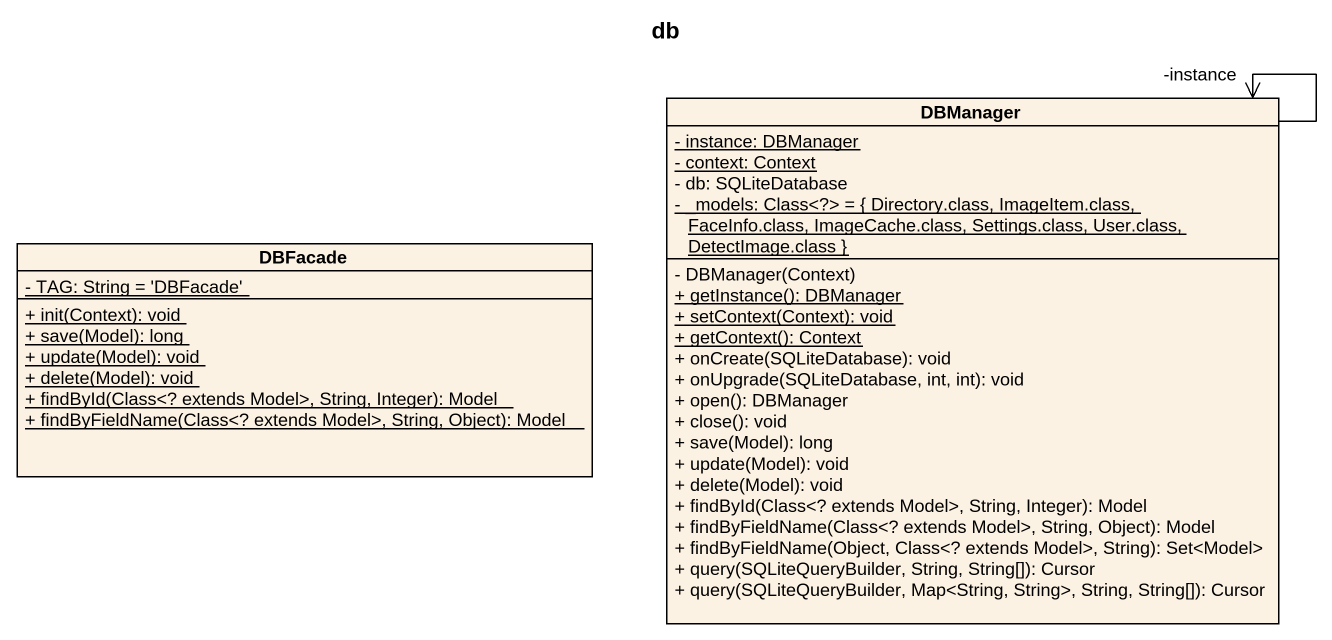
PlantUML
@startuml
title db
hide circle
hide empty members
skinparam classAttributeIconSize 0
class DBManager {
  {static} - instance: DBManager
  {static} - context: Context
  - db: SQLiteDatabase
  {static} - _models: Class<?> = { Directory.class, ImageItem.class, FaceInfo.class, ImageCache.class, Settings.class, User.class, DetectImage.class }
  - DBManager(Context)
  {static} + getInstance(): DBManager
  {static} + setContext(Context): void
  {static} + getContext(): Context
  + onCreate(SQLiteDatabase): void
  + onUpgrade(SQLiteDatabase, int, int): void
  + open(): DBManager
  + close(): void
  + save(Model): long
  + update(Model): void
  + delete(Model): void
  + findById(Class<? extends Model>, String, Integer): Model
  + findByFieldName(Class<? extends Model>, String, Object): Model
  + findByFieldName(Object, Class<? extends Model>, String): Set<Model>
  + query(SQLiteQueryBuilder, String, String[]): Cursor
  + query(SQLiteQueryBuilder, Map<String, String>, String, String[]): Cursor
}
class DBFacade {
  {static} - TAG: String = 'DBFacade'
  {static} + init(Context): void
  {static} + save(Model): long
  {static} + update(Model): void
  {static} + delete(Model): void
  {static} + findById(Class<? extends Model>, String, Integer): Model
  {static} + findByFieldName(Class<? extends Model>, String, Object): Model
}
DBManager --> "-instance" DBManager
@enduml
